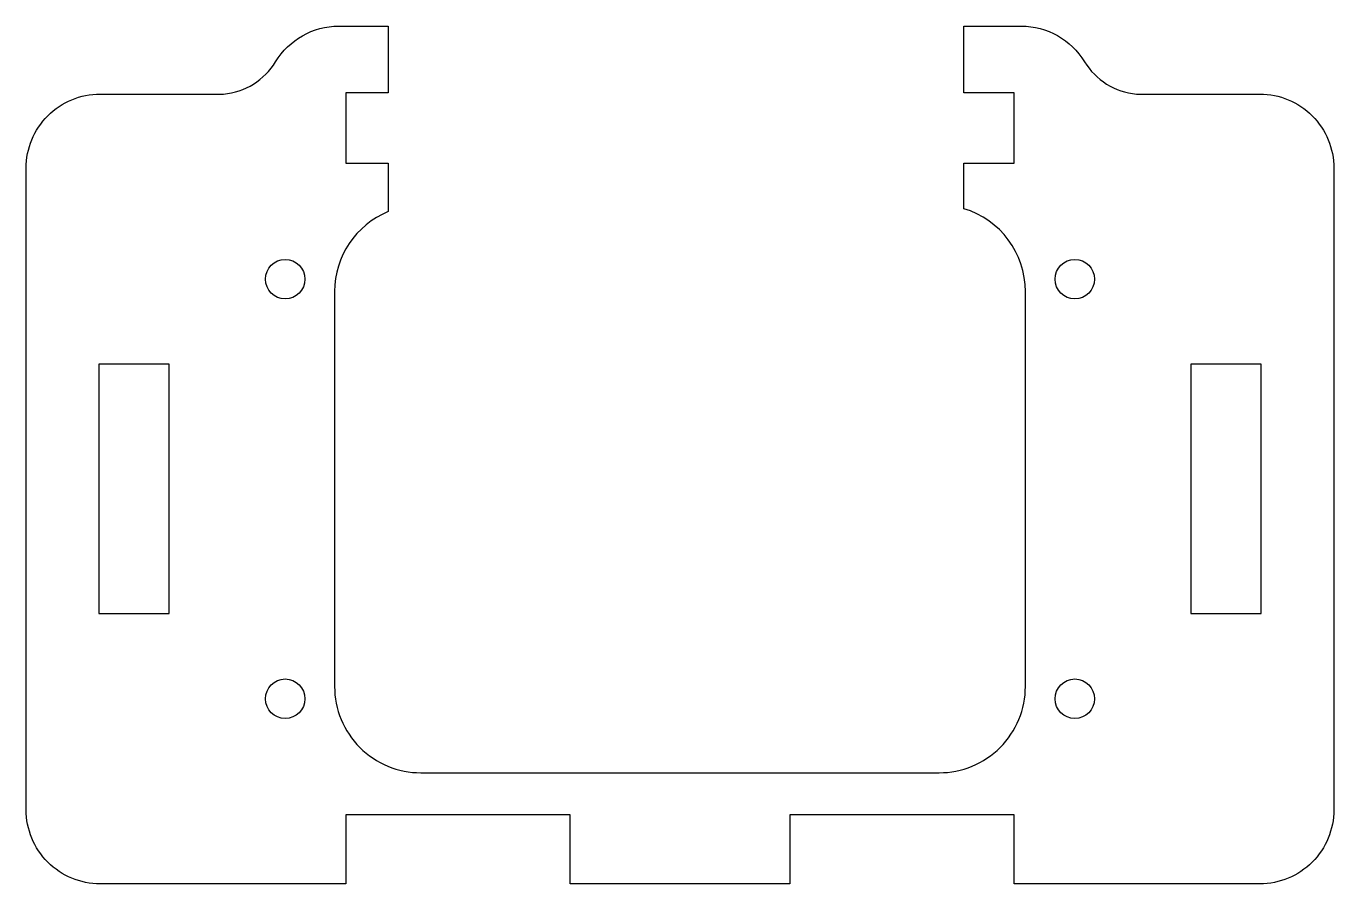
# Model space of a CAD drawing. Header units: millimetres. Extents: x -53 to 53, y -32 to 38.
import ezdxf

# ---------------------------------------------------------------- set-up
doc = ezdxf.new("R2010")
doc.units = ezdxf.units.MM
doc.layers.get('0').update_dxf_attribs({"linetype": 'CONTINUOUS'})

msp = doc.modelspace()

# ---------------------------------------------------------------- linework, layer by layer
msp.add_lwpolyline([(27.1, 32.1), (23, 32.1), (23, 37.5), (25.15, 37.5), (27.66, 37.5, -0.261502), (32.79, 34.62, 0.237413), (37, 32), (47, 32, -0.414214), (53, 26), (53, -26, -0.414214), (47, -32), (27.1, -32), (27.1, -26.4), (8.9, -26.4), (8.9, -32), (-8.9, -32), (-8.9, -26.4), (-27.1, -26.4), (-27.1, -32), (-47, -32, -0.414214), (-53, -26), (-53, 26, -0.414214), (-47, 32), (-37, 32, 0.237446), (-32.78, 34.62, -0.261509), (-27.66, 37.5), (-23.66, 37.5), (-23.66, 32.1), (-27.1, 32.1), (-27.1, 26.4), (-23.66, 26.4), (-23.66, 22.47, 0.30405), (-28, 16), (-28, -16, 0.414214), (-21, -23), (21, -23, 0.414214), (28, -16), (28, 16, 0.331679), (23, 22.71), (23, 26.4), (27.1, 26.4)], format="xyb", close=True)
for points in [[(-47.1, -10.1), (-41.4, -10.1), (-41.4, 10.1), (-47.1, 10.1)], [(47.1, 10.1), (41.4, 10.1), (41.4, -10.1), (47.1, -10.1)]]:
    msp.add_lwpolyline(points, close=True)
for centre in [(-32, 17), (32, 17), (-32, -17), (32, -17)]:
    msp.add_circle(centre, 1.6)

doc.saveas('drawing.dxf')
